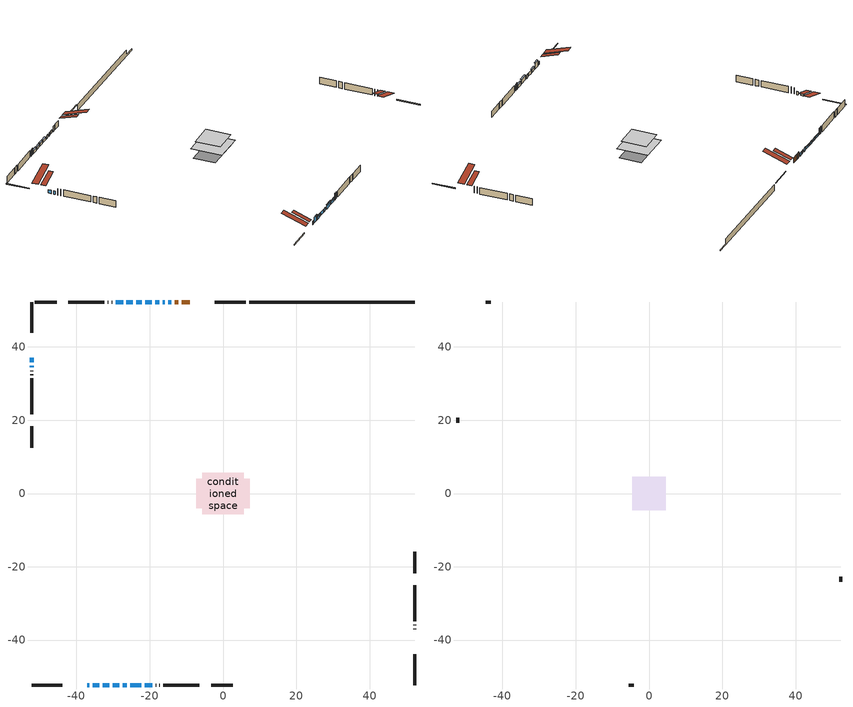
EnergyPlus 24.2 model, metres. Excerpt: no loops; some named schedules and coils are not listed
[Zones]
conditioned space
 floor outside (Floor1 construction): -2.92,-2.92 -2.92,2.92 2.92,2.92 2.92,-2.92 z1.59
 floor adiabatic (AdiabaticFloorConstruction): -5.63,-5.63 -5.63,5.63 5.63,5.63 5.63,-5.63 z1.59
 floor foundation (Slab1 construction): -7.32,-3.96 -7.32,3.96 7.32,3.96 7.32,-3.96 z-0.7
 wall outside (RimJoist1 construction): 6.24,52.28 -2.22,52.28 / -52.28,-52.28 -43.82,-52.28 / -52.28,52.28 -52.28,43.82 / 52.28,-52.28 52.28,-43.82 z1.59:1.89
 wall outside (AdiabaticWallConstruction 1): -9.02,52.28 -11.33,52.28 / -12.25,52.28 -13.16,52.28 z1.59:3.62
 wall outside (AdiabaticWallConstruction): -37.02,-52.28 -36.51,-52.28 / -52.28,37.02 -52.28,35.8 / -14.09,52.28 -14.92,52.28 / -15.85,52.28 -16.5,52.28 / -17.42,52.28 -18.49,52.28 / -30.07,-52.28 -28.29,-52.28 / -27.36,-52.28 -26.29,-52.28 / -52.28,34.87 -52.28,34.49 / -21.39,-52.28 -19.36,-52.28 z1.59:2.81; -35.58,-52.28 -33.75,-52.28 z1.59:3.62; -32.82,-52.28 -30.99,-52.28 z1.59:2.61; -19.42,52.28 -21.25,52.28 / -24.63,52.28 -26.36,52.28 / -27.28,52.28 -29.32,52.28 z1.59:2.45; -22.18,52.28 -23.7,52.28 z1.59:2.51; -25.37,-52.28 -22.32,-52.28 z1.59:3.11
 wall outside (Wall1 construction): -30.25,52.28 -30.39,52.28 / -18.43,-52.28 -18.28,-52.28 / -52.28,33.56 -52.28,33.42 / 52.28,-37.02 52.28,-36.88 z1.59:4.03
 wall outside (Wall2 construction): -31.32,52.28 -31.46,52.28 / -17.36,-52.28 -17.21,-52.28 / -52.28,32.49 -52.28,32.35 / 52.28,-35.95 52.28,-35.8 z1.59:4.03
 wall outside (Wall3 construction): -32.39,52.28 -42.23,52.28 / -16.28,-52.28 -6.44,-52.28 / -52.28,31.42 -52.28,21.57 / 52.28,-34.88 52.28,-25.03 z1.59:4.03
 wall outside (Wall5 construction): -45.43,52.28 -51.35,52.28 / -3.24,-52.28 2.68,-52.28 / -52.28,18.38 -52.28,12.46 / 52.28,-21.83 52.28,-15.91 z1.59:4.03
 wall foundation (FoundationWall1 construction): 7.17,52.28,-0.7 7.17,52.28,1.59 47.77,52.28,1.59 47.77,52.28,-0.27 52.28,52.28,-0.27 52.28,52.28,-0.7
 window (WindowConstruction 9): -37.02,-52.28 -36.51,-52.28 z1.59:2.81
 window (WindowConstruction 6): -35.58,-52.28 -33.75,-52.28 z1.59:3.62
 window (WindowConstruction 7): -32.82,-52.28 -30.99,-52.28 z1.59:2.6
 window (WindowConstruction 8): -52.28,37.02 -52.28,35.8 z1.59:2.81
 window (WindowConstruction 11): -14.09,52.28 -14.92,52.28 z1.59:2.81
 window (WindowConstruction 12): -15.85,52.28 -16.5,52.28 z1.59:2.81
 window (WindowConstruction 13): -17.42,52.28 -18.49,52.28 z1.59:2.81
 window (WindowConstruction 14): -30.07,-52.28 -28.29,-52.28 z1.59:2.81
 window (WindowConstruction 15): -27.36,-52.28 -26.3,-52.28 z1.59:2.81
 window (WindowConstruction 10): -52.28,34.87 -52.28,34.49 z1.59:2.81
 window (WindowConstruction): -19.42,52.28 -21.25,52.28 z1.59:2.45
 window (WindowConstruction 1): -22.18,52.28 -23.7,52.28 z1.59:2.5
 window (WindowConstruction 2): -24.63,52.28 -26.35,52.28 z1.59:2.45
 window (WindowConstruction 3): -27.28,52.28 -29.32,52.28 z1.59:2.45
 window (WindowConstruction 4): -25.37,-52.28 -22.32,-52.28 z1.59:3.11
 window (WindowConstruction 5): -21.39,-52.28 -19.36,-52.28 z1.59:2.81
 door (Door): -9.02,52.28 -11.33,52.28 z1.59:3.62
 door (Door 1): -12.25,52.28 -13.16,52.28 z1.59:3.62
 ceiling adiabatic (AdiabaticFloorConstruction): 5.63,-5.63 5.63,5.63 -5.63,5.63 -5.63,-5.63 z1.59
 roof outside (Roof2 construction): -8.09,52.28,4.03 -8.09,45.88,6.16 -6.41,45.88,6.16 -6.41,52.28,4.03; -37.95,-52.28,4.03 -37.95,-45.88,6.16 -39.63,-45.88,6.16 -39.63,-52.28,4.03; -52.28,37.95,4.03 -45.88,37.95,6.16 -45.88,39.63,6.16 -52.28,39.63,4.03; 52.28,-37.95,4.03 45.88,-37.95,6.16 45.88,-39.63,6.16 52.28,-39.63,4.03
attic - vented
 floor to conditioned space (Floor2 construction Reversed): -4.54,-4.54 -4.54,4.54 4.54,4.54 4.54,-4.54 z4.03
 wall outside (Wall4 construction): -43.16,52.28 -44.5,52.28 / -5.51,-52.28 -4.17,-52.28 / -52.28,20.64 -52.28,19.3 / 52.28,-24.1 52.28,-22.76 z1.59:4.03
 roof outside (Roof1 construction): -5.48,52.28,4.03 -5.48,43.44,6.97 -3.15,43.44,6.97 -3.15,52.28,4.03; -40.56,-52.28,4.03 -40.56,-43.44,6.97 -42.89,-43.44,6.97 -42.89,-52.28,4.03; -52.28,40.56,4.03 -43.44,40.56,6.97 -43.44,42.89,6.97 -52.28,42.89,4.03; 52.28,-40.56,4.03 43.44,-40.56,6.97 43.44,-42.89,6.97 52.28,-42.89,4.03
shading: -33.6,-52.28 -35.73,-52.28 -35.73,-52.74 -33.6,-52.74 z3.77; -30.84,-52.28 -32.97,-52.28 -32.97,-52.74 -30.84,-52.74 z2.75; -21.4,52.28 -19.27,52.28 -19.27,52.74 -21.4,52.74 z2.6; -23.85,52.28 -22.03,52.28 -22.03,52.74 -23.85,52.74 z2.65; -26.5,52.28 -24.48,52.28 -24.48,52.74 -26.5,52.74 z2.6; -29.47,52.28 -27.13,52.28 -27.13,52.74 -29.47,52.74 z2.6; -22.17,-52.28 -25.52,-52.28 -25.52,-52.74 -22.17,-52.74 z3.26; -19.21,-52.28 -21.54,-52.28 -21.54,-52.74 -19.21,-52.74 z2.96
[Building]
Building 1: Terrain=Suburbs
[Site:Location]
Summerland CS_BC: Latitude {deg}=49.56; Longitude {deg}=-119.65; Time Zone {hr}=-8; Elevation {m}=454; Keep Site Location Information=Yes
[Site:GroundTemperature:Shallow]
5.06956, 3.19416, 3.04397, 3.93394, 7.50669, 11.0628, 14.1458, 16.0987, 16.2646, 14.6762, 11.6719, 8.22487
[Site:WaterMainsTemperature]
Calculation Method=Schedule; Temperature Schedule=mains temperature schedule
[Material] Roughness=Rough; Thermal Absorptance=0.9
Name | Thickness {m} | Conductivity {W/m-K} | Density {kg/m3} | Specific Heat {J/kg-K} | Solar Absorptance | Visible Absorptance
asphalt or fiberglass shingles | 0.00635 | 0.162714 | 1121.4 | 1465.45 | 0.4 | 0.4
ceiling loosefill ins | 0.0846667 | 0.0480833 | 16.02 | 1046.75 | 0.7 | 0.7
ceiling stud and cavity | 0.1397 | 0.100938 | 65.682 | 1177.47 | 0.7 | 0.7
concrete 4.0 in. | 0.1016 | 1.803125 | 2242.8 | 837.4 | 0.7 | 0.7
concrete 8.0 in. | 0.2032 | 1.803125 | 2242.8 | 837.4 | 0.7 | 0.7
door material | 0.04445 | 0.0451087 | 512.64 | 1214.23 | 0.7 | 0.7
exterior vertical ins | 0.0421978 | 0.029427 | 32.04 | 1214.23 | 0.7 | 0.7
floor covering | 0.0127 | 0.0433444 | 54.468 | 1339.84 | 0.6 | 0.6
floor rigid ins; roof rigid ins | 0.051816 | 0.029427 | 32.04 | 1214.23 | 0.7 | 0.7
floor rigid ins 1; wall rigid ins | 0.512978 | 0.029427 | 32.04 | 1214.23 | 0.7 | 0.7
floor stud and cavity | 0.1397 | 0.358674 | 92.3553 | 1139.71 | 0.7 | 0.7
floor stud and cavity 1 | 0.1397 | 1.75129 | 37.0049 | 1207.88 | 0.7 | 0.7
furniture material conditioned space 1 | 0.1524 | 0.115458 | 640.8 | 1214.23 | 0.6 | 0.6
gypsum board | 0.0127 | 0.160291 | 801 | 837.4 | 0.6 | 0.6
gypsum board 1 | 0.00254 | 0.160291 | 801 | 837.4 | 0.6 | 0.6
gypsum board 2 | 0.0127 | 0.160291 | 801 | 837.4 | 0.7 | 0.7
osb sheathing 0.5 in. | 0.0127 | 0.115458 | 512.64 | 1214.23 | 0.7 | 0.7
osb sheathing 0.75 in. | 0.01905 | 0.115458 | 512.64 | 1214.23 | 0.7 | 0.7
rim joist stud and cavity | 0.0508 | 0.271007 | 50.32683 | 1063.81 | 0.6 | 0.6
roof stud and cavity | 0.2032 | 0.170765 | 78.34581 | 1123.46 | 0.7 | 0.7
wall stud and cavity | 0.1397 | 0.141677 | 139.0536 | 1170.24 | 0.7 | 0.7
wall stud and cavity 1 | 0.1397 | 0.127554 | 139.0536 | 1170.24 | 0.7 | 0.7
wall stud and cavity 2 | 0.0889 | 0.336099 | 50.32683 | 1063.81 | 0.7 | 0.7
wall stud and cavity 3 | 0.0889 | 6.9971 | 50.32683 | 1063.81 | 0.6 | 0.6
wall stud and cavity 4 | 0.1397 | 0.0971535 | 139.0536 | 1170.24 | 0.7 | 0.7
wall stud and cavity 5 | 0.0889 | 0.380278 | 52.3479 | 1209.89 | 0.7 | 0.7
wall stud and cavity 6 | 0.0889 | 0.391764 | 83.0341 | 1211.67 | 0.7 | 0.7
wood siding | 0.0254 | 0.102417 | 544.68 | 1172.36 | 0.4 | 0.4
wood siding 1 | 0.00254 | 0.102417 | 544.68 | 1172.36 | 0.4 | 0.4
wood siding 2; wood siding 3; wood siding 4 | 0.0254 | 0.102417 | 544.68 | 1172.36 | 0.7 | 0.7
[WindowMaterial:SimpleGlazingSystem]
Name | U-Factor {W/m2-K} | Solar Heat Gain Coefficient
WindowMaterial | 3.70603 | 0.69
WindowMaterial 1 | 3.7259 | 0.69
WindowMaterial 10 | 4.36809 | 0.64
WindowMaterial 11 | 3.8565 | 0.68
WindowMaterial 12 | 3.97119 | 0.67
WindowMaterial 13 | 3.83435 | 0.68
WindowMaterial 14 | 3.72988 | 0.69
WindowMaterial 2 | 4.00299 | 0.67
WindowMaterial 3 | 3.67878 | 0.7
WindowMaterial 4 | 3.74237 | 0.71
WindowMaterial 5 | 2.90089 | 0.68
WindowMaterial 6 | 2.88329 | 0.7
WindowMaterial 7 | 2.915653 | 0.67
WindowMaterial 8 | 3.667988 | 0.7
WindowMaterial 9 | 4.78201 | 0.61
[Construction]
AdiabaticFloorConstruction: floor stud and cavity 1, floor rigid ins 1, osb sheathing 0.75 in., floor covering
AdiabaticWallConstruction: wood siding 3, wall rigid ins, wall stud and cavity 5, gypsum board
AdiabaticWallConstruction 1: wood siding 4, wall rigid ins, wall stud and cavity 5, gypsum board
Door; Door 1: door material
Floor1 construction: floor stud and cavity, floor rigid ins, osb sheathing 0.75 in., floor covering
Floor2 construction Reversed: gypsum board, ceiling stud and cavity, ceiling loosefill ins
FoundationWall1 construction: concrete 8.0 in., gypsum board 2
furniture construction conditioned space 1: furniture material conditioned space 1
PartitionWallConstruction: gypsum board, wall stud and cavity 6, gypsum board
RimJoist1 construction: wood siding 2, rim joist stud and cavity
Roof1 construction: asphalt or fiberglass shingles
Roof2 construction: asphalt or fiberglass shingles, roof rigid ins, osb sheathing 0.75 in., roof stud and cavity, gypsum board
Slab1 construction: concrete 4.0 in.
Wall1 construction: wood siding, osb sheathing 0.5 in., wall stud and cavity, gypsum board
Wall2 construction: wood siding, osb sheathing 0.5 in., wall stud and cavity 1, gypsum board
Wall3 construction: wood siding 1, wall stud and cavity 2, gypsum board 1
Wall4 construction: wood siding 1, wall stud and cavity 3
Wall5 construction: wood siding, osb sheathing 0.5 in., wall stud and cavity 4, gypsum board
WindowConstruction: WindowMaterial
WindowConstruction 1: WindowMaterial 1
WindowConstruction 10: WindowMaterial 10
WindowConstruction 11: WindowMaterial 11
WindowConstruction 12: WindowMaterial 12
WindowConstruction 13; WindowConstruction 15: WindowMaterial 13
WindowConstruction 14: WindowMaterial 14
WindowConstruction 2: WindowMaterial 2
WindowConstruction 3: WindowMaterial 3
WindowConstruction 4: WindowMaterial 4
WindowConstruction 5: WindowMaterial 5
WindowConstruction 6: WindowMaterial 6
WindowConstruction 7: WindowMaterial 7
WindowConstruction 8: WindowMaterial 8
WindowConstruction 9: WindowMaterial 9
[Zone] Multiplier=1; Part of Total Floor Area=Yes
Name | Volume {m3}
attic - vented | 39.3432
conditioned space | 620.4
[Space]
Name | Zone | Volume {m3}
attic - vented 1 | attic - vented | 39.3432
conditioned space 1 | conditioned space | 620.4
[ZoneInfiltration:EffectiveLeakageArea]
infil attic - vented 1: Zone or Space=attic - vented 1; Schedule=Always On Discrete; Effective Air Leakage Area {cm2}=3949.92; Stack Coefficient=0.000374365; Wind Coefficient=1.30728e-05
[ZoneMixing]
whole house fan mix: Zone or Space=attic - vented; Schedule=Always On Continuous; Design Flow Rate Calculation Method=Flow/Zone; Design Flow Rate {m3/s}=0; Source Zone or Space=conditioned space
[SurfaceProperty:ExposedFoundationPerimeter]
Slab1: Exposed Perimeter Calculation Method=TotalExposedPerimeter; Total Exposed Perimeter {m}=45.111
[InternalMass] Zone or ZoneList=conditioned space; Space or SpaceList=conditioned space 1
Name | Construction | Surface Area {m2}
furniture mass conditioned space 1 | furniture construction conditioned space 1 | 110.768
partition wall mass | PartitionWallConstruction | 276.92
[Lights]
interior lighting: Zone or ZoneList or Space or SpaceList=conditioned space 1; Schedule=interior lighting schedule; Design Level Calculation Method=LightingLevel; Lighting Level {W}=343.2; Return Air Fraction=0; Fraction Radiant=0.6; Fraction Visible=0.2; Fraction Replaceable=1
[People]
occupants: Zone or ZoneList or Space or SpaceList=conditioned space 1; Number of People Schedule=occupants schedule; Number of People Calculation Method=People; Number of People=3; Fraction Radiant=0.314171; Sensible Heat Fraction=0.56303; Activity Level Schedule=occupants activity schedule; Carbon Dioxide Generation Rate {m3/s-W}=0; Enable ASHRAE 55 Comfort Warnings=No; Mean Radiant Temperature Calculation Type=EnclosureAveraged
[ElectricEquipment] Zone or ZoneList or Space or SpaceList=conditioned space 1; Design Level Calculation Method=EquipmentLevel
Name | Schedule | Design Level {W} | Fraction Latent | Fraction Radiant | Fraction Lost
clothes dryer | clothes dryer schedule | 140.772 | 0.015 | 0.081 | 0.85
clothes washer | clothes washer schedule | 32.1985 | 0.03 | 0.162 | 0.7
cooking range | cooking range schedule | 215.147 | 0.08 | 0.432 | 0.2
dishwasher | dishwasher schedule | 66.8632 | 0.3 | 0.18 | 0.4
fridge | fridge schedule | 72.9452 | 0 | 0.6 | 0
mech vent house fan | mech vent house fan schedule | 0 | 0 | 0 | 1
mech vent house fan cfis | mech vent house fan cfis schedule | 0 | 0 | 0 | 0
mech vent range fan 0 | mech vent range fan 0 schedule | 57 | 0 | 0 | 1
misc plug loads | misc plug loads schedule | 494.7 | 0.045 | 0.513 | 0.1
whole house fan | Always On Discrete | 0 | 0 | 0 | 1
[OtherEquipment] Zone or ZoneList or Space or SpaceList=conditioned space 1; Design Level Calculation Method=EquipmentLevel
Name | Fuel Type | Schedule | Design Level {W} | Fraction Latent | Fraction Radiant | Fraction Lost
clothes dryer 1 | Electricity | clothes dryer schedule | 0 | 0.015 | 0.081 | 0.85
cooking range 1 | Electricity | cooking range schedule | 0 | 0.08 | 0.432 | 0.2
general water use latent | None | general water use schedule | 62.594 | 1 | 0 | 0
general water use sensible | None | general water use schedule | -61.6891 | 0 | 0.6 | 0
mech vent house fan latent load | None | Always On Discrete | 0 | 1 | 0 | 0
mech vent house fan sensible load | None | Always On Discrete | 0 | 0 | 0 | 0
water heater energy adjustment1 | Electricity | Always On Discrete | 0.01 | 0 | 0 | 1
[ZoneInfiltration:DesignFlowRate] Zone or ZoneList or Space or SpaceList=conditioned space 1; Schedule=Always On Discrete; Design Flow Rate Calculation Method=Flow/Zone; Design Flow Rate {m3/s}=0
infil flow; natural vent flow; whole house fan flow
[ZoneControl:Thermostat]
conditioned space Thermostat: Zone or ZoneList=conditioned space; Control Type Schedule=conditioned space Thermostat Schedule; Control 1=conditioned space temperature setpoint; Temperature Difference Between Cutout And Setpoint {deltaC}=0
[ThermostatSetpoint:DualSetpoint]
conditioned space temperature setpoint: Heating Setpoint Temperature Schedule=heating setpoint; Cooling Setpoint Temperature Schedule=cooling setpoint
[AirLoopHVAC:UnitarySystem] Control Type=Load; Controlling Zone or Thermostat Location=conditioned space; Dehumidification Control Type=None; Availability Schedule=Always On Discrete; Fan Placement=BlowThrough; DX Heating Coil Sizing Ratio=1; Use DOAS DX Cooling Coil=No; Minimum Supply Air Temperature {C}=2; Latent Load Control=SensibleOnlyLoadControl; Cooling Supply Air Flow Rate Method=None; Heating Supply Air Flow Rate Method=SupplyAirFlowRate; Heating Supply Air Flow Rate {m3/s}=0.00141584; No Load Supply Air Flow Rate Method=SupplyAirFlowRate; No Load Supply Air Flow Rate {m3/s}=0; No Load Supply Air Flow Rate Control Set To Low Speed=Yes; Maximum Supply Air Temperature {C}=48.8889; Maximum Outdoor Dry-Bulb Temperature for Supplemental Heater Operation {C}=21; Ancillary On-Cycle Electric Power {W}=0; Ancillary Off-Cycle Electric Power {W}=0
Name | Supply Fan | Supply Air Fan Operating Mode Schedule | Heating Coil
unit heater unitary system | unit heater supply fan | unit heater auto fan schedule | unit heater htg coil
unit heater unitary system 1 | unit heater supply fan 1 | unit heater auto fan schedule 1 | unit heater htg coil 1
[Zone equipment]
conditioned space: electric baseboard, unit heater unitary system, unit heater unitary system 1
[Foundation:Kiva]
Foundation Kiva 1: Initial Indoor Air Temperature {C}=18; Wall Height Above Grade {m}=1.58999; Wall Depth Below Slab {m}=0.2032; Custom Block Material Name 1=exterior vertical ins; Custom Block Depth 1 {m}=2.28999; Custom Block X Position 1 {m}=0.2159; Custom Block Z Position 1 {m}=0
[Foundation:Kiva:Settings]
Soil Conductivity {W/m-K}=0.849921; Soil Density {kg/m3}=1842.3; Soil Specific Heat {J/kg-K}=418.7; Ground Solar Absorptivity=0.9; Ground Thermal Absorptivity=0.9; Ground Surface Roughness {m}=0.03; Far-Field Width {m}=40; Deep-Ground Boundary Condition=ZeroFlux; Deep-Ground Depth {m}=40; Minimum Cell Dimension {m}=0.2; Maximum Cell Growth Coefficient=3; Simulation Timestep=Timestep
[Exterior:Lights]
exterior lighting: Schedule=exterior lighting schedule; Design Level {W}=75.6
[EnergyManagementSystem:Sensor] Output:Variable or Output:Meter Index Key=conditioned space
Name | Output:Variable or Output:Meter
conditioned_space_clg_unmet_s | Zone Cooling Setpoint Not Met Time
conditioned_space_htg_unmet_s | Zone Heating Setpoint Not Met Time
fridge_tin_s; tin_s; tin_s_1 | Zone Mean Air Temperature
tout_s | Zone Outdoor Air Drybulb Temperature
win_s | Zone Air Humidity Ratio
[Schedule:Constant]
Name | Hourly Value
Always On Continuous; mech vent house fan schedule; mech vent house fan cfis schedule; Always On Discrete | 1
occupants activity schedule | 117.228
fridge schedule; unit heater auto fan schedule; unit heater auto fan schedule 1 | 0
[Schedule:Week:Daily]
interior lighting schedule Week Rule - Jan1-Jan27: interior lighting schedule day, interior lighting schedule day, interior lighting schedule day, interior lighting schedule day, interior lighting schedule day, interior lighting schedule day, interior lighting schedule day, interior lighting schedule default day, interior lighting schedule default day, interior lighting schedule default day, interior lighting schedule default day, interior lighting schedule default day
interior lighting schedule Week Rule - Jan28-Feb3: interior lighting schedule day, interior lighting schedule day, interior lighting schedule day, interior lighting schedule day, interior lighting schedule day 1, interior lighting schedule day 1, interior lighting schedule day 1, interior lighting schedule default day, interior lighting schedule default day, interior lighting schedule default day, interior lighting schedule default day, interior lighting schedule default day
interior lighting schedule Week Rule - Feb4-Feb24: interior lighting schedule day 1, interior lighting schedule day 1, interior lighting schedule day 1, interior lighting schedule day 1, interior lighting schedule day 1, interior lighting schedule day 1, interior lighting schedule day 1, interior lighting schedule default day, interior lighting schedule default day, interior lighting schedule default day, interior lighting schedule default day, interior lighting schedule default day
interior lighting schedule Week Rule - Feb25-Mar3: interior lighting schedule day 1, interior lighting schedule day 1, interior lighting schedule day 1, interior lighting schedule day 1, interior lighting schedule day 2, interior lighting schedule day 2, interior lighting schedule day 2, interior lighting schedule default day, interior lighting schedule default day, interior lighting schedule default day, interior lighting schedule default day, interior lighting schedule default day
interior lighting schedule Week Rule - Mar4-Mar31: interior lighting schedule day 2, interior lighting schedule day 2, interior lighting schedule day 2, interior lighting schedule day 2, interior lighting schedule day 2, interior lighting schedule day 2, interior lighting schedule day 2, interior lighting schedule default day, interior lighting schedule default day, interior lighting schedule default day, interior lighting schedule default day, interior lighting schedule default day
interior lighting schedule Week Rule - Apr1-Apr28: interior lighting schedule day 3, interior lighting schedule day 3, interior lighting schedule day 3, interior lighting schedule day 3, interior lighting schedule day 3, interior lighting schedule day 3, interior lighting schedule day 3, interior lighting schedule default day, interior lighting schedule default day, interior lighting schedule default day, interior lighting schedule default day, interior lighting schedule default day
interior lighting schedule Week Rule - Apr29-May5: interior lighting schedule day 3, interior lighting schedule day 3, interior lighting schedule day 4, interior lighting schedule day 4, interior lighting schedule day 4, interior lighting schedule day 4, interior lighting schedule day 4, interior lighting schedule default day, interior lighting schedule default day, interior lighting schedule default day, interior lighting schedule default day, interior lighting schedule default day
interior lighting schedule Week Rule - May6-May26: interior lighting schedule day 4, interior lighting schedule day 4, interior lighting schedule day 4, interior lighting schedule day 4, interior lighting schedule day 4, interior lighting schedule day 4, interior lighting schedule day 4, interior lighting schedule default day, interior lighting schedule default day, interior lighting schedule default day, interior lighting schedule default day, interior lighting schedule default day
interior lighting schedule Week Rule - May27-Jun2: interior lighting schedule day 4, interior lighting schedule day 4, interior lighting schedule day 4, interior lighting schedule day 4, interior lighting schedule day 4, interior lighting schedule day 5, interior lighting schedule day 5, interior lighting schedule default day, interior lighting schedule default day, interior lighting schedule default day, interior lighting schedule default day, interior lighting schedule default day
interior lighting schedule Week Rule - Jun3-Jun30: interior lighting schedule day 5, interior lighting schedule day 5, interior lighting schedule day 5, interior lighting schedule day 5, interior lighting schedule day 5, interior lighting schedule day 5, interior lighting schedule day 5, interior lighting schedule default day, interior lighting schedule default day, interior lighting schedule default day, interior lighting schedule default day, interior lighting schedule default day
interior lighting schedule Week Rule - Jul1-Jul28: interior lighting schedule day 6, interior lighting schedule day 6, interior lighting schedule day 6, interior lighting schedule day 6, interior lighting schedule day 6, interior lighting schedule day 6, interior lighting schedule day 6, interior lighting schedule default day, interior lighting schedule default day, interior lighting schedule default day, interior lighting schedule default day, interior lighting schedule default day
interior lighting schedule Week Rule - Jul29-Aug4: interior lighting schedule day 6, interior lighting schedule day 6, interior lighting schedule day 6, interior lighting schedule day 7, interior lighting schedule day 7, interior lighting schedule day 7, interior lighting schedule day 7, interior lighting schedule default day, interior lighting schedule default day, interior lighting schedule default day, interior lighting schedule default day, interior lighting schedule default day
interior lighting schedule Week Rule - Aug5-Aug25: interior lighting schedule day 7, interior lighting schedule day 7, interior lighting schedule day 7, interior lighting schedule day 7, interior lighting schedule day 7, interior lighting schedule day 7, interior lighting schedule day 7, interior lighting schedule default day, interior lighting schedule default day, interior lighting schedule default day, interior lighting schedule default day, interior lighting schedule default day
interior lighting schedule Week Rule - Aug26-Sep1: interior lighting schedule day 7, interior lighting schedule day 7, interior lighting schedule day 7, interior lighting schedule day 7, interior lighting schedule day 7, interior lighting schedule day 7, interior lighting schedule day 8, interior lighting schedule default day, interior lighting schedule default day, interior lighting schedule default day, interior lighting schedule default day, interior lighting schedule default day
interior lighting schedule Week Rule - Sep2-Sep29: interior lighting schedule day 8, interior lighting schedule day 8, interior lighting schedule day 8, interior lighting schedule day 8, interior lighting schedule day 8, interior lighting schedule day 8, interior lighting schedule day 8, interior lighting schedule default day, interior lighting schedule default day, interior lighting schedule default day, interior lighting schedule default day, interior lighting schedule default day
interior lighting schedule Week Rule - Sep30-Oct6: interior lighting schedule day 8, interior lighting schedule day 9, interior lighting schedule day 9, interior lighting schedule day 9, interior lighting schedule day 9, interior lighting schedule day 9, interior lighting schedule day 9, interior lighting schedule default day, interior lighting schedule default day, interior lighting schedule default day, interior lighting schedule default day, interior lighting schedule default day
interior lighting schedule Week Rule - Oct7-Oct27: interior lighting schedule day 9, interior lighting schedule day 9, interior lighting schedule day 9, interior lighting schedule day 9, interior lighting schedule day 9, interior lighting schedule day 9, interior lighting schedule day 9, interior lighting schedule default day, interior lighting schedule default day, interior lighting schedule default day, interior lighting schedule default day, interior lighting schedule default day
interior lighting schedule Week Rule - Oct28-Nov3: interior lighting schedule day 9, interior lighting schedule day 9, interior lighting schedule day 9, interior lighting schedule day 9, interior lighting schedule day 10, interior lighting schedule day 10, interior lighting schedule day 10, interior lighting schedule default day, interior lighting schedule default day, interior lighting schedule default day, interior lighting schedule default day, interior lighting schedule default day
interior lighting schedule Week Rule - Nov4-Nov24: interior lighting schedule day 10, interior lighting schedule day 10, interior lighting schedule day 10, interior lighting schedule day 10, interior lighting schedule day 10, interior lighting schedule day 10, interior lighting schedule day 10, interior lighting schedule default day, interior lighting schedule default day, interior lighting schedule default day, interior lighting schedule default day, interior lighting schedule default day
interior lighting schedule Week Rule - Nov25-Dec1: interior lighting schedule day 10, interior lighting schedule day 10, interior lighting schedule day 10, interior lighting schedule day 10, interior lighting schedule day 10, interior lighting schedule day 10, interior lighting schedule day 11, interior lighting schedule default day, interior lighting schedule default day, interior lighting schedule default day, interior lighting schedule default day, interior lighting schedule default day
interior lighting schedule Week Rule - Dec2-Dec31: interior lighting schedule day 11, interior lighting schedule day 11, interior lighting schedule day 11, interior lighting schedule day 11, interior lighting schedule day 11, interior lighting schedule day 11, interior lighting schedule day 11, interior lighting schedule default day, interior lighting schedule default day, interior lighting schedule default day, interior lighting schedule default day, interior lighting schedule default day
occupants schedule Week Rule - Jan1-Dec31: occupants schedule day, occupants schedule day, occupants schedule day, occupants schedule day, occupants schedule day, occupants schedule day, occupants schedule day, occupants schedule default day, occupants schedule default day, occupants schedule default day, occupants schedule default day, occupants schedule default day
clothes dryer schedule Week Rule - Jan1-Dec31: clothes dryer schedule day, clothes dryer schedule day, clothes dryer schedule day, clothes dryer schedule day, clothes dryer schedule day, clothes dryer schedule day, clothes dryer schedule day, clothes dryer schedule default day, clothes dryer schedule default day, clothes dryer schedule default day, clothes dryer schedule default day, clothes dryer schedule default day
clothes washer schedule Week Rule - Jan1-Dec31: clothes washer schedule day, clothes washer schedule day, clothes washer schedule day, clothes washer schedule day, clothes washer schedule day, clothes washer schedule day, clothes washer schedule day, clothes washer schedule default day, clothes washer schedule default day, clothes washer schedule default day, clothes washer schedule default day, clothes washer schedule default day
cooking range schedule Week Rule - Jan1-Dec31: cooking range schedule day, cooking range schedule day, cooking range schedule day, cooking range schedule day, cooking range schedule day, cooking range schedule day, cooking range schedule day, cooking range schedule default day, cooking range schedule default day, cooking range schedule default day, cooking range schedule default day, cooking range schedule default day
dishwasher schedule Week Rule - Jan1-Dec31: dishwasher schedule day, dishwasher schedule day, dishwasher schedule day, dishwasher schedule day, dishwasher schedule day, dishwasher schedule day, dishwasher schedule day, dishwasher schedule default day, dishwasher schedule default day, dishwasher schedule default day, dishwasher schedule default day, dishwasher schedule default day
mech vent range fan 0 schedule Week Rule - Jan1-Dec31: mech vent range fan 0 schedule day, mech vent range fan 0 schedule day, mech vent range fan 0 schedule day, mech vent range fan 0 schedule day, mech vent range fan 0 schedule day, mech vent range fan 0 schedule day, mech vent range fan 0 schedule day, mech vent range fan 0 schedule default day, mech vent range fan 0 schedule default day, mech vent range fan 0 schedule default day, mech vent range fan 0 schedule default day, mech vent range fan 0 schedule default day
misc plug loads schedule Week Rule - Jan1-Dec31: misc plug loads schedule day, misc plug loads schedule day, misc plug loads schedule day, misc plug loads schedule day, misc plug loads schedule day, misc plug loads schedule day, misc plug loads schedule day, misc plug loads schedule default day, misc plug loads schedule default day, misc plug loads schedule default day, misc plug loads schedule default day, misc plug loads schedule default day
general water use schedule Week Rule - Jan1-Dec31: general water use schedule day, general water use schedule day, general water use schedule day, general water use schedule day, general water use schedule day, general water use schedule day, general water use schedule day, general water use schedule default day, general water use schedule default day, general water use schedule default day, general water use schedule default day, general water use schedule default day
exterior lighting schedule Week Rule - Jan1-Jan27: exterior lighting schedule day, exterior lighting schedule day, exterior lighting schedule day, exterior lighting schedule day, exterior lighting schedule day, exterior lighting schedule day, exterior lighting schedule day, exterior lighting schedule default day, exterior lighting schedule default day, exterior lighting schedule default day, exterior lighting schedule default day, exterior lighting schedule default day
exterior lighting schedule Week Rule - Jan28-Feb3: exterior lighting schedule day, exterior lighting schedule day, exterior lighting schedule day, exterior lighting schedule day, exterior lighting schedule day 1, exterior lighting schedule day 1, exterior lighting schedule day 1, exterior lighting schedule default day, exterior lighting schedule default day, exterior lighting schedule default day, exterior lighting schedule default day, exterior lighting schedule default day
exterior lighting schedule Week Rule - Feb4-Feb24: exterior lighting schedule day 1, exterior lighting schedule day 1, exterior lighting schedule day 1, exterior lighting schedule day 1, exterior lighting schedule day 1, exterior lighting schedule day 1, exterior lighting schedule day 1, exterior lighting schedule default day, exterior lighting schedule default day, exterior lighting schedule default day, exterior lighting schedule default day, exterior lighting schedule default day
exterior lighting schedule Week Rule - Feb25-Mar3: exterior lighting schedule day 1, exterior lighting schedule day 1, exterior lighting schedule day 1, exterior lighting schedule day 1, exterior lighting schedule day 2, exterior lighting schedule day 2, exterior lighting schedule day 2, exterior lighting schedule default day, exterior lighting schedule default day, exterior lighting schedule default day, exterior lighting schedule default day, exterior lighting schedule default day
exterior lighting schedule Week Rule - Mar4-Mar31: exterior lighting schedule day 2, exterior lighting schedule day 2, exterior lighting schedule day 2, exterior lighting schedule day 2, exterior lighting schedule day 2, exterior lighting schedule day 2, exterior lighting schedule day 2, exterior lighting schedule default day, exterior lighting schedule default day, exterior lighting schedule default day, exterior lighting schedule default day, exterior lighting schedule default day
exterior lighting schedule Week Rule - Apr1-Apr28: exterior lighting schedule day 3, exterior lighting schedule day 3, exterior lighting schedule day 3, exterior lighting schedule day 3, exterior lighting schedule day 3, exterior lighting schedule day 3, exterior lighting schedule day 3, exterior lighting schedule default day, exterior lighting schedule default day, exterior lighting schedule default day, exterior lighting schedule default day, exterior lighting schedule default day
[Schedule:Year]
interior lighting schedule: interior lighting schedule Week Rule - Jan1-Jan27, 1, 1, 1, 27, interior lighting schedule Week Rule - Jan28-Feb3, 1, 28, 2, 3, interior lighting schedule Week Rule - Feb4-Feb24, 2, 4, 2, 24, interior lighting schedule Week Rule - Feb25-Mar3, 2, 25, 3, 3, interior lighting schedule Week Rule - Mar4-Mar31, 3, 4, 3, 31, interior lighting schedule Week Rule - Apr1-Apr28, 4, 1, 4, 28, interior lighting schedule Week Rule - Apr29-May5, 4, 29, 5, 5, interior lighting schedule Week Rule - May6-May26, 5, 6, 5, 26, interior lighting schedule Week Rule - May27-Jun2, 5, 27, 6, 2, interior lighting schedule Week Rule - Jun3-Jun30, 6, 3, 6, 30, interior lighting schedule Week Rule - Jul1-Jul28, 7, 1, 7, 28, interior lighting schedule Week Rule - Jul29-Aug4, 7, 29, 8, 4, interior lighting schedule Week Rule - Aug5-Aug25, 8, 5, 8, 25, interior lighting schedule Week Rule - Aug26-Sep1, 8, 26, 9, 1, interior lighting schedule Week Rule - Sep2-Sep29, 9, 2, 9, 29, interior lighting schedule Week Rule - Sep30-Oct6, 9, 30, 10, 6, interior lighting schedule Week Rule - Oct7-Oct27, 10, 7, 10, 27, interior lighting schedule Week Rule - Oct28-Nov3, 10, 28, 11, 3, interior lighting schedule Week Rule - Nov4-Nov24, 11, 4, 11, 24, interior lighting schedule Week Rule - Nov25-Dec1, 11, 25, 12, 1, interior lighting schedule Week Rule - Dec2-Dec31, 12, 2, 12, 31
occupants schedule: occupants schedule Week Rule - Jan1-Dec31, 1, 1, 12, 31
clothes dryer schedule: clothes dryer schedule Week Rule - Jan1-Dec31, 1, 1, 12, 31
clothes washer schedule: clothes washer schedule Week Rule - Jan1-Dec31, 1, 1, 12, 31
cooking range schedule: cooking range schedule Week Rule - Jan1-Dec31, 1, 1, 12, 31
dishwasher schedule: dishwasher schedule Week Rule - Jan1-Dec31, 1, 1, 12, 31
mech vent range fan 0 schedule: mech vent range fan 0 schedule Week Rule - Jan1-Dec31, 1, 1, 12, 31
misc plug loads schedule: misc plug loads schedule Week Rule - Jan1-Dec31, 1, 1, 12, 31
general water use schedule: general water use schedule Week Rule - Jan1-Dec31, 1, 1, 12, 31
exterior lighting schedule: exterior lighting schedule Week Rule - Jan1-Jan27, 1, 1, 1, 27, exterior lighting schedule Week Rule - Jan28-Feb3, 1, 28, 2, 3, exterior lighting schedule Week Rule - Feb4-Feb24, 2, 4, 2, 24, exterior lighting schedule Week Rule - Feb25-Mar3, 2, 25, 3, 3, exterior lighting schedule Week Rule - Mar4-Mar31, 3, 4, 3, 31, exterior lighting schedule Week Rule - Apr1-Apr28, 4, 1, 4, 28, exterior lighting schedule Week Rule - Apr29-May5, 4, 29, 5, 5, exterior lighting schedule Week Rule - May6-May26, 5, 6, 5, 26, exterior lighting schedule Week Rule - May27-Jun2, 5, 27, 6, 2, exterior lighting schedule Week Rule - Jun3-Jun30, 6, 3, 6, 30, exterior lighting schedule Week Rule - Jul1-Jul28, 7, 1, 7, 28, exterior lighting schedule Week Rule - Jul29-Aug4, 7, 29, 8, 4, exterior lighting schedule Week Rule - Aug5-Aug25, 8, 5, 8, 25, exterior lighting schedule Week Rule - Aug26-Sep1, 8, 26, 9, 1, exterior lighting schedule Week Rule - Sep2-Sep29, 9, 2, 9, 29, exterior lighting schedule Week Rule - Sep30-Oct6, 9, 30, 10, 6, exterior lighting schedule Week Rule - Oct7-Oct27, 10, 7, 10, 27, exterior lighting schedule Week Rule - Oct28-Nov3, 10, 28, 11, 3, exterior lighting schedule Week Rule - Nov4-Nov24, 11, 4, 11, 24, exterior lighting schedule Week Rule - Nov25-Dec1, 11, 25, 12, 1, exterior lighting schedule Week Rule - Dec2-Dec31, 12, 2, 12, 31
[Schedule:Compact]
conditioned space Thermostat Schedule: Through: 12/31, For: AllDays, Until: 24:00, 4
mains temperature schedule: Through: 01/01, For: AllDays, Until: 24:00, 8.8, Through: 01/02, For: AllDays, Until: 24:00, 8.73556, Through: 01/03, For: AllDays, Until: 24:00, 8.67222, Through: 01/04, For: AllDays, Until: 24:00, 8.61, Through: 01/05, For: AllDays, Until: 24:00, 8.54889, Through: 01/06, For: AllDays, Until: 24:00, 8.48944, Through: 01/07, For: AllDays, Until: 24:00, 8.43111, Through: 01/08, For: AllDays, Until: 24:00, 8.37389, Through: 01/09, For: AllDays, Until: 24:00, 8.31778, Through: 01/10, For: AllDays, Until: 24:00, 8.26333, Through: 01/11, For: AllDays, Until: 24:00, 8.21056, Through: 01/12, For: AllDays, Until: 24:00, 8.15889, Through: 01/13, For: AllDays, Until: 24:00, 8.10833, Through: 01/14, For: AllDays, Until: 24:00, 8.05944, Through: 01/15, For: AllDays, Until: 24:00, 8.01167, Through: 01/16, For: AllDays, Until: 24:00, 7.96556, Through: 01/17, For: AllDays, Until: 24:00, 7.92111, Through: 01/18, For: AllDays, Until: 24:00, 7.87778, Through: 01/19, For: AllDays, Until: 24:00, 7.83611, Through: 01/20, For: AllDays, Until: 24:00, 7.79556, Through: 01/21, For: AllDays, Until: 24:00, 7.75722, Through: 01/22, For: AllDays, Until: 24:00, 7.71944, Through: 01/23, For: AllDays, Until: 24:00, 7.68389, Through: 01/24, For: AllDays, Until: 24:00, 7.64944, Through: 01/25, For: AllDays, Until: 24:00, 7.61667, Through: 01/26, For: AllDays, Until: 24:00, 7.58556, Through: 01/27, For: AllDays, Until: 24:00, 7.55611, Through: 01/28, For: AllDays, Until: 24:00, 7.52778, Through: 01/29, For: AllDays, Until: 24:00, 7.50167, Through: 01/30, For: AllDays, Until: 24:00, 7.47667, Through: 01/31, For: AllDays, Until: 24:00, 7.45333, Through: 02/01, For: AllDays, Until: 24:00, 7.43111, Through: 02/02, For: AllDays, Until: 24:00, 7.41111, Through: 02/03, For: AllDays, Until: 24:00, 7.39278, Through: 02/04, For: AllDays, Until: 24:00, 7.37556, Through: 02/05, For: AllDays, Until: 24:00, 7.36, Through: 02/06, For: AllDays, Until: 24:00, 7.34667, Through: 02/07, For: AllDays, Until: 24:00, 7.33444, Through: 02/08, For: AllDays, Until: 24:00, 7.32389, Through: 02/09, For: AllDays, Until: 24:00, 7.315, Through: 02/10, For: AllDays, Until: 24:00, 7.30778, Through: 02/11, For: AllDays, Until: 24:00, 7.30222, Through: 02/12, For: AllDays, Until: 24:00, 7.29833, Through: 02/13, For: AllDays, Until: 24:00, 7.29611, Through: 02/14, For: AllDays, Until: 24:00, 7.29556, Through: 02/15, For: AllDays, Until: 24:00, 7.29611, Through: 02/16, For: AllDays, Until: 24:00, 7.29889, Through: 02/17, For: AllDays, Until: 24:00, 7.30278, Through: 02/18, For: AllDays, Until: 24:00, 7.30889, Through: 02/19, For: AllDays, Until: 24:00, 7.31667, Through: 02/20, For: AllDays, Until: 24:00, 7.32556, Through: 02/21, For: AllDays, Until: 24:00, 7.33611, Through: 02/22, For: AllDays, Until: 24:00, 7.34889, Through: 02/23, For: AllDays, Until: 24:00, 7.36278, Through: 02/24, For: AllDays, Until: 24:00, 7.37833, Through: 02/25, For: AllDays, Until: 24:00, 7.39556, Through: 02/26, For: AllDays, Until: 24:00, 7.41444, Through: 02/27, For: AllDays, Until: 24:00, 7.43444, Through: 02/28, For: AllDays, Until: 24:00, 7.45667, Through: 03/01, For: AllDays, Until: 24:00, 7.48056, Through: 03/02, For: AllDays, Until: 24:00, 7.50556, Through: 03/03, For: AllDays, Until: 24:00, 7.53222, Through: 03/04, For: AllDays, Until: 24:00, 7.56056, Through: 03/05, For: AllDays, Until: 24:00, 7.59056, Through: 03/06, For: AllDays, Until: 24:00, 7.62222, Through: 03/07, For: AllDays, Until: 24:00, 7.655, Through: 03/08, For: AllDays, Until: 24:00, 7.68944, Through: 03/09, For: AllDays, Until: 24:00, 7.72556, Through: 03/10, For: AllDays, Until: 24:00, 7.76333, Through: 03/11, For: AllDays, Until: 24:00, 7.80222, Through: 03/12, For: AllDays, Until: 24:00, 7.84278, Through: 03/13, For: AllDays, Until: 24:00, 7.88444, Through: 03/14, For: AllDays, Until: 24:00, 7.92833, Through: 03/15, For: AllDays, Until: 24:00, 7.97278, Through: 03/16, For: AllDays, Until: 24:00, 8.01944, Through: 03/17, For: AllDays, Until: 24:00, 8.06722, Through: 03/18, For: AllDays, Until: 24:00, 8.11611, Through: 03/19, For: AllDays, Until: 24:00, 8.16667, Through: 03/20, For: AllDays, Until: 24:00, 8.21889, Through: 03/21, For: AllDays, Until: 24:00, 8.27222, Through: 03/22, For: AllDays, Until: 24:00, 8.32667, Through: 03/23, For: AllDays, Until: 24:00, 8.38278, Through: 03/24, For: AllDays, Until: 24:00, 8.44, Through: 03/25, For: AllDays, Until: 24:00, 8.49889, Through: 03/26, For: AllDays, Until: 24:00, 8.55889, Through: 03/27, For: AllDays, Until: 24:00, 8.62, Through: 03/28, For: AllDays, Until: 24:00, 8.68222, Through: 03/29, For: AllDays, Until: 24:00, 8.74611, Through: 03/30, For: AllDays, Until: 24:00, 8.81056, Through: 03/31, For: AllDays, Until: 24:00, 8.87667, Through: 04/01, For: AllDays, Until: 24:00, 8.94389, Through: 04/02, For: AllDays, Until: 24:00, 9.01222, Through: 04/03, For: AllDays, Until: 24:00, 9.08167, Through: 04/04, For: AllDays, Until: 24:00, 9.15222, Through: 04/05, For: AllDays, Until: 24:00, 9.22389, Through: 04/06, For: AllDays, Until: 24:00, 9.29667, Through: 04/07, For: AllDays, Until: 24:00, 9.37056, Through: 04/08, For: AllDays, Until: 24:00, 9.445, Through: 04/09, For: AllDays, Until: 24:00, 9.52111, Through: 04/10, For: AllDays, Until: 24:00, 9.59778, Through: 04/11, For: AllDays, Until: 24:00, 9.67556, Through: 04/12, For: AllDays, Until: 24:00, 9.75389, Through: 04/13, For: AllDays, Until: 24:00, 9.83389, Through: 04/14, For: AllDays, Until: 24:00, 9.91389, Through: 04/15, For: AllDays, Until: 24:00, 9.99556, Through: 04/16, For: AllDays, Until: 24:00, 10.0778, Through: 04/17, For: AllDays, Until: 24:00, 10.1606, Through: 04/18, For: AllDays, Until: 24:00, 10.2444, Through: 04/19, For: AllDays, Until: 24:00, 10.3289, Through: 04/20, For: AllDays, Until: 24:00, 10.4139, Through: 04/21, For: AllDays, Until: 24:00, 10.5, Through: 04/22, For: AllDays, Until: 24:00, 10.5867, Through: 04/23, For: AllDays, Until: 24:00, 10.6739, Through: 04/24, For: AllDays, Until: 24:00, 10.7617, Through: 04/25, For: AllDays, Until: 24:00, 10.8506, Through: 04/26, For: AllDays, Until: 24:00, 10.9394, Through: 04/27, For: AllDays, Until: 24:00, 11.0294, Through: 04/28, For: AllDays, Until: 24:00, 11.1194, Through: 04/29, For: AllDays, Until: 24:00, 11.2106, Through: 04/30, For: AllDays, Until: 24:00, 11.3017, Through: 05/01, For: AllDays, Until: 24:00, 11.3933, Through: 05/02, For: AllDays, Until: 24:00, 11.485, Through: 05/03, For: AllDays, Until: 24:00, 11.5778, Through: 05/04, For: AllDays, Until: 24:00, 11.6706, Through: 05/05, For: AllDays, Until: 24:00, 11.7639, Through: 05/06, For: AllDays, Until: 24:00, 11.8572, Through: 05/07, For: AllDays, Until: 24:00, 11.9511, Through: 05/08, For: AllDays, Until: 24:00, 12.045, Through: 05/09, For: AllDays, Until: 24:00, 12.1394, Through: 05/10, For: AllDays, Until: 24:00, 12.2339, Through: 05/11, For: AllDays, Until: 24:00, 12.3283, Through: 05/12, For: AllDays, Until: 24:00, 12.4233, Through: 05/13, For: AllDays, Until: 24:00, 12.5183, Through: 05/14, For: AllDays, Until: 24:00, 12.6133, Through: 05/15, For: AllDays, Until: 24:00, 12.7083, Through: 05/16, For: AllDays, Until: 24:00, 12.8033, Through: 05/17, For: AllDays, Until: 24:00, 12.8983, Through: 05/18, For: AllDays, Until: 24:00, 12.9939, Through: 05/19, For: AllDays, Until: 24:00, 13.0889, Through: 05/20, For: AllDays, Until: 24:00, 13.1839, Through: 05/21, For: AllDays, Until: 24:00, 13.2783, Through: 05/22, For: AllDays, Until: 24:00, 13.3733, Through: 05/23, For: AllDays, Until: 24:00, 13.4678, Through: 05/24, For: AllDays, Until: 24:00, 13.5622, Through: 05/25, For: AllDays, Until: 24:00, 13.6561, Through: 05/26, For: AllDays, Until: 24:00, 13.75, Through: 05/27, For: AllDays, Until: 24:00, 13.8439, Through: 05/28, For: AllDays, Until: 24:00, 13.9372, Through: 05/29, For: AllDays, Until: 24:00, 14.03, Through: 05/30, For: AllDays, Until: 24:00, 14.1228, Through: 05/31, For: AllDays, Until: 24:00, 14.215, Through: 06/01, For: AllDays, Until: 24:00, 14.3067, Through: 06/02, For: AllDays, Until: 24:00, 14.3983, Through: 06/03, For: AllDays, Until: 24:00, 14.4889, Through: 06/04, For: AllDays, Until: 24:00, 14.5794, Through: 06/05, For: AllDays, Until: 24:00, 14.6694, Through: 06/06, For: AllDays, Until: 24:00, 14.7589, Through: 06/07, For: AllDays, Until: 24:00, 14.8478, Through: 06/08, For: AllDays, Until: 24:00, 14.9356, Through: 06/09, For: AllDays, Until: 24:00, 15.0233, Through: 06/10, For: AllDays, Until: 24:00, 15.1106, Through: 06/11, For: AllDays, Until: 24:00, 15.1967, Through: 06/12, For: AllDays, Until: 24:00, 15.2822, Through: 06/13, For: AllDays, Until: 24:00, 15.3667, Through: 06/14, For: AllDays, Until: 24:00, 15.4511, Through: 06/15, For: AllDays, Until: 24:00, 15.5344, Through: 06/16, For: AllDays, Until: 24:00, 15.6167, Through: 06/17, For: AllDays, Until: 24:00, 15.6983, Through: 06/18, For: AllDays, Until: 24:00, 15.7789, Through: 06/19, For: AllDays, Until: 24:00, 15.8589, Through: 06/20, For: AllDays, Until: 24:00, 15.9378, Through: 06/21, For: AllDays, Until: 24:00, 16.0161, Through: 06/22, For: AllDays, Until: 24:00, 16.0933, Through: 06/23, For: AllDays, Until: 24:00, 16.1694, Through: 06/24, For: AllDays, Until: 24:00, 16.2444, Through: 06/25, For: AllDays, Until: 24:00, 16.3189, Through: 06/26, For: AllDays, Until: 24:00, 16.3922, Through: 06/27, For: AllDays, Until: 24:00, 16.4639, Through: 06/28, For: AllDays, Until: 24:00, 16.535, Through: 06/29, For: AllDays, Until: 24:00, 16.605, Through: 06/30, For: AllDays, Until: 24:00, 16.6739, Through: 07/01, For: AllDays, Until: 24:00, 16.7411, Through: 07/02, For: AllDays, Until: 24:00, 16.8078, Through: 07/03, For: AllDays, Until: 24:00, 16.8733, Through: 07/04, For: AllDays, Until: 24:00, 16.9372, Through: 07/05, For: AllDays, Until: 24:00, 17, Through: 07/06, For: AllDays, Until: 24:00, 17.0617, Through: 07/07, For: AllDays, Until: 24:00, 17.1222, Through: 07/08, For: AllDays, Until: 24:00, 17.1811, Through: 07/09, For: AllDays, Until: 24:00, 17.2389, Through: 07/10, For: AllDays, Until: 24:00, 17.2956, Through: 07/11, For: AllDays, Until: 24:00, 17.3511, Through: 07/12, For: AllDays, Until: 24:00, 17.4044, Through: 07/13, For: AllDays, Until: 24:00, 17.4572, Through: 07/14, For: AllDays, Until: 24:00, 17.5083, Through: 07/15, For: AllDays, Until: 24:00, 17.5583, Through: 07/16, For: AllDays, Until: 24:00, 17.6067, Through: 07/17, For: AllDays, Until: 24:00, 17.6533, Through: 07/18, For: AllDays, Until: 24:00, 17.6989, Through: 07/19, For: AllDays, Until: 24:00, 17.7428, Through: 07/20, For: AllDays, Until: 24:00, 17.7856, Through: 07/21, For: AllDays, Until: 24:00, 17.8267, Through: 07/22, For: AllDays, Until: 24:00, 17.8661, Through: 07/23, For: AllDays, Until: 24:00, 17.9044, Through: 07/24, For: AllDays, Until: 24:00, 17.9411, Through: 07/25, For: AllDays, Until: 24:00, 17.9761, Through: 07/26, For: AllDays, Until: 24:00, 18.0094, Through: 07/27, For: AllDays, Until: 24:00, 18.0417, Through: 07/28, For: AllDays, Until: 24:00, 18.0722, Through: 07/29, For: AllDays, Until: 24:00, 18.1011, Through: 07/30, For: AllDays, Until: 24:00, 18.1283, Through: 07/31, For: AllDays, Until: 24:00, 18.1544, Through: 08/01, For: AllDays, Until: 24:00, 18.1789, Through: 08/02, For: AllDays, Until: 24:00, 18.2011, Through: 08/03, For: AllDays, Until: 24:00, 18.2222, Through: 08/04, For: AllDays, Until: 24:00, 18.2417, Through: 08/05, For: AllDays, Until: 24:00, 18.2594, Through: 08/06, For: AllDays, Until: 24:00, 18.2761, Through: 08/07, For: AllDays, Until: 24:00, 18.2906, Through: 08/08, For: AllDays, Until: 24:00, 18.3033, Through: 08/09, For: AllDays, Until: 24:00, 18.315, Through: 08/10, For: AllDays, Until: 24:00, 18.3244, Through: 08/11, For: AllDays, Until: 24:00, 18.3328, Through: 08/12, For: AllDays, Until: 24:00, 18.3394, Through: 08/13, For: AllDays, Until: 24:00, 18.3444, Through: 08/14, For: AllDays, Until: 24:00, 18.3472, Through: 08/15, For: AllDays, Until: 24:00, 18.3489, Through: 08/16, For: AllDays, Until: 24:00, 18.3489, Through: 08/17, For: AllDays, Until: 24:00, 18.3472, Through: 08/18, For: AllDays, Until: 24:00, 18.3439, Through: 08/19, For: AllDays, Until: 24:00, 18.3389, Through: 08/20, For: AllDays, Until: 24:00, 18.3322, Through: 08/21, For: AllDays, Until: 24:00, 18.3244, Through: 08/22, For: AllDays, Until: 24:00, 18.3144, Through: 08/23, For: AllDays, Until: 24:00, 18.3028, Through: 08/24, For: AllDays, Until: 24:00, 18.29, Through: 08/25, For: AllDays, Until: 24:00, 18.275, Through: 08/26, For: AllDays, Until: 24:00, 18.2589, Through: 08/27, For: AllDays, Until: 24:00, 18.2411, Through: 08/28, For: AllDays, Until: 24:00, 18.2211, Through: 08/29, For: AllDays, Until: 24:00, 18.2, Through: 08/30, For: AllDays, Until: 24:00, 18.1772, Through: 08/31, For: AllDays, Until: 24:00, 18.1533, Through: 09/01, For: AllDays, Until: 24:00, 18.1272, Through: 09/02, For: AllDays, Until: 24:00, 18.1, Through: 09/03, For: AllDays, Until: 24:00, 18.0706, Through: 09/04, For: AllDays, Until: 24:00, 18.04, Through: 09/05, For: AllDays, Until: 24:00, 18.0078, Through: 09/06, For: AllDays, Until: 24:00, 17.9744, Through: 09/07, For: AllDays, Until: 24:00, 17.9394, Through: 09/08, For: AllDays, Until: 24:00, 17.9022, Through: 09/09, For: AllDays, Until: 24:00, 17.8644, Through: 09/10, For: AllDays, Until: 24:00, 17.8244, Through: 09/11, For: AllDays, Until: 24:00, 17.7833, Through: 09/12, For: AllDays, Until: 24:00, 17.7406, Through: 09/13, For: AllDays, Until: 24:00, 17.6967, Through: 09/14, For: AllDays, Until: 24:00, 17.6511, Through: 09/15, For: AllDays, Until: 24:00, 17.6039, Through: 09/16, For: AllDays, Until: 24:00, 17.5556, Through: 09/17, For: AllDays, Until: 24:00, 17.5061, Through: 09/18, For: AllDays, Until: 24:00, 17.4544, Through: 09/19, For: AllDays, Until: 24:00, 17.4022, Through: 09/20, For: AllDays, Until: 24:00, 17.3483, Through: 09/21, For: AllDays, Until: 24:00, 17.2928, Through: 09/22, For: AllDays, Until: 24:00, 17.2361, Through: 09/23, For: AllDays, Until: 24:00, 17.1783, Through: 09/24, For: AllDays, Until: 24:00, 17.1194, Through: 09/25, For: AllDays, Until: 24:00, 17.0589, Through: 09/26, For: AllDays, Until: 24:00, 16.9972, Through: 09/27, For: AllDays, Until: 24:00, 16.9344, Through: 09/28, For: AllDays, Until: 24:00, 16.87, Through: 09/29, For: AllDays, Until: 24:00, 16.8044, Through: 09/30, For: AllDays, Until: 24:00, 16.7383, Through: 10/01, For: AllDays, Until: 24:00, 16.6706, Through: 10/02, For: AllDays, Until: 24:00, 16.6017, Through: 10/03, For: AllDays, Until: 24:00, 16.5317, Through: 10/04, For: AllDays, Until: 24:00, 16.4606, Through: 10/05, For: AllDays, Until: 24:00, 16.3883, Through: 10/06, For: AllDays, Until: 24:00, 16.315, Through: 10/07, For: AllDays, Until: 24:00, 16.2411, Through: 10/08, For: AllDays, Until: 24:00, 16.1656, Through: 10/09, For: AllDays, Until: 24:00, 16.0894, Through: 10/10, For: AllDays, Until: 24:00, 16.0122, Through: 10/11, For: AllDays, Until: 24:00, 15.9344, Through: 10/12, For: AllDays, Until: 24:00, 15.855, Through: 10/13, For: AllDays, Until: 24:00, 15.775, Through: 10/14, For: AllDays, Until: 24:00, 15.6944, Through: 10/15, For: AllDays, Until: 24:00, 15.6128, Through: 10/16, For: AllDays, Until: 24:00, 15.53, Through: 10/17, For: AllDays, Until: 24:00, 15.4467, Through: 10/18, For: AllDays, Until: 24:00, 15.3628, Through: 10/19, For: AllDays, Until: 24:00, 15.2778, Through: 10/20, For: AllDays, Until: 24:00, 15.1922, Through: 10/21, For: AllDays, Until: 24:00, 15.1061, Through: 10/22, For: AllDays, Until: 24:00, 15.0189, Through: 10/23, For: AllDays, Until: 24:00, 14.9317, Through: 10/24, For: AllDays, Until: 24:00, 14.8433, Through: 10/25, For: AllDays, Until: 24:00, 14.7544, Through: 10/26, For: AllDays, Until: 24:00, 14.665, Through: 10/27, For: AllDays, Until: 24:00, 14.575, Through: 10/28, For: AllDays, Until: 24:00, 14.4844, Through: 10/29, For: AllDays, Until: 24:00, 14.3939, Through: 10/30, For: AllDays, Until: 24:00, 14.3022, Through: 10/31, For: AllDays, Until: 24:00, 14.2106, Through: 11/01, For: AllDays, Until: 24:00, 14.1183, Through: 11/02, For: AllDays, Until: 24:00, 14.0256, Through: 11/03, For: AllDays, Until: 24:00, 13.9328, Through: 11/04, For: AllDays, Until: 24:00, 13.8394, Through: 11/05, For: AllDays, Until: 24:00, 13.7456, Through: 11/06, For: AllDays, Until: 24:00, 13.6517, Through: 11/07, For: AllDays, Until: 24:00, 13.5578, Through: 11/08, For: AllDays, Until: 24:00, 13.4633, Through: 11/09, For: AllDays, Until: 24:00, 13.3689, Through: 11/10, For: AllDays, Until: 24:00, 13.2739, Through: 11/11, For: AllDays, Until: 24:00, 13.1789, Through: 11/12, For: AllDays, Until: 24:00, 13.0839, Through: 11/13, For: AllDays, Until: 24:00, 12.9889, Through: 11/14, For: AllDays, Until: 24:00, 12.8939, Through: 11/15, For: AllDays, Until: 24:00, 12.7989, Through: 11/16, For: AllDays, Until: 24:00, 12.7039, Through: 11/17, For: AllDays, Until: 24:00, 12.6089, Through: 11/18, For: AllDays, Until: 24:00, 12.5139, Through: 11/19, For: AllDays, Until: 24:00, 12.4189, Through: 11/20, For: AllDays, Until: 24:00, 12.3239, Through: 11/21, For: AllDays, Until: 24:00, 12.2294, Through: 11/22, For: AllDays, Until: 24:00, 12.135, Through: 11/23, For: AllDays, Until: 24:00, 12.0406, Through: 11/24, For: AllDays, Until: 24:00, 11.9467, Through: 11/25, For: AllDays, Until: 24:00, 11.8528, Through: 11/26, For: AllDays, Until: 24:00, 11.7594, Through: 11/27, For: AllDays, Until: 24:00, 11.6661, Through: 11/28, For: AllDays, Until: 24:00, 11.5733, Through: 11/29, For: AllDays, Until: 24:00, 11.4806, Through: 11/30, For: AllDays, Until: 24:00, 11.3889, Through: 12/01, For: AllDays, Until: 24:00, 11.2972, Through: 12/02, For: AllDays, Until: 24:00, 11.2061, Through: 12/03, For: AllDays, Until: 24:00, 11.115, Through: 12/04, For: AllDays, Until: 24:00, 11.025, Through: 12/05, For: AllDays, Until: 24:00, 10.9356, Through: 12/06, For: AllDays, Until: 24:00, 10.8461, Through: 12/07, For: AllDays, Until: 24:00, 10.7578, Through: 12/08, For: AllDays, Until: 24:00, 10.6694, Through: 12/09, For: AllDays, Until: 24:00, 10.5822, Through: 12/10, For: AllDays, Until: 24:00, 10.4956, Through: 12/11, For: AllDays, Until: 24:00, 10.41, Through: 12/12, For: AllDays, Until: 24:00, 10.3244, Through: 12/13, For: AllDays, Until: 24:00, 10.24, Through: 12/14, For: AllDays, Until: 24:00, 10.1567, Through: 12/15, For: AllDays, Until: 24:00, 10.0733, Through: 12/16, For: AllDays, Until: 24:00, 9.99167, Through: 12/17, For: AllDays, Until: 24:00, 9.91, Through: 12/18, For: AllDays, Until: 24:00, 9.83, Through: 12/19, For: AllDays, Until: 24:00, 9.75056, Through: 12/20, For: AllDays, Until: 24:00, 9.67167, Through: 12/21, For: AllDays, Until: 24:00, 9.59389, Through: 12/22, For: AllDays, Until: 24:00, 9.51722, Through: 12/23, For: AllDays, Until: 24:00, 9.44167, Through: 12/24, For: AllDays, Until: 24:00, 9.36667, Through: 12/25, For: AllDays, Until: 24:00, 9.29333, Through: 12/26, For: AllDays, Until: 24:00, 9.22056, Through: 12/27, For: AllDays, Until: 24:00, 9.14889, Through: 12/28, For: AllDays, Until: 24:00, 9.07833, Through: 12/29, For: AllDays, Until: 24:00, 9.00889, Through: 12/30, For: AllDays, Until: 24:00, 8.94056, Through: 12/31, For: AllDays, Until: 24:00, 8.87333
